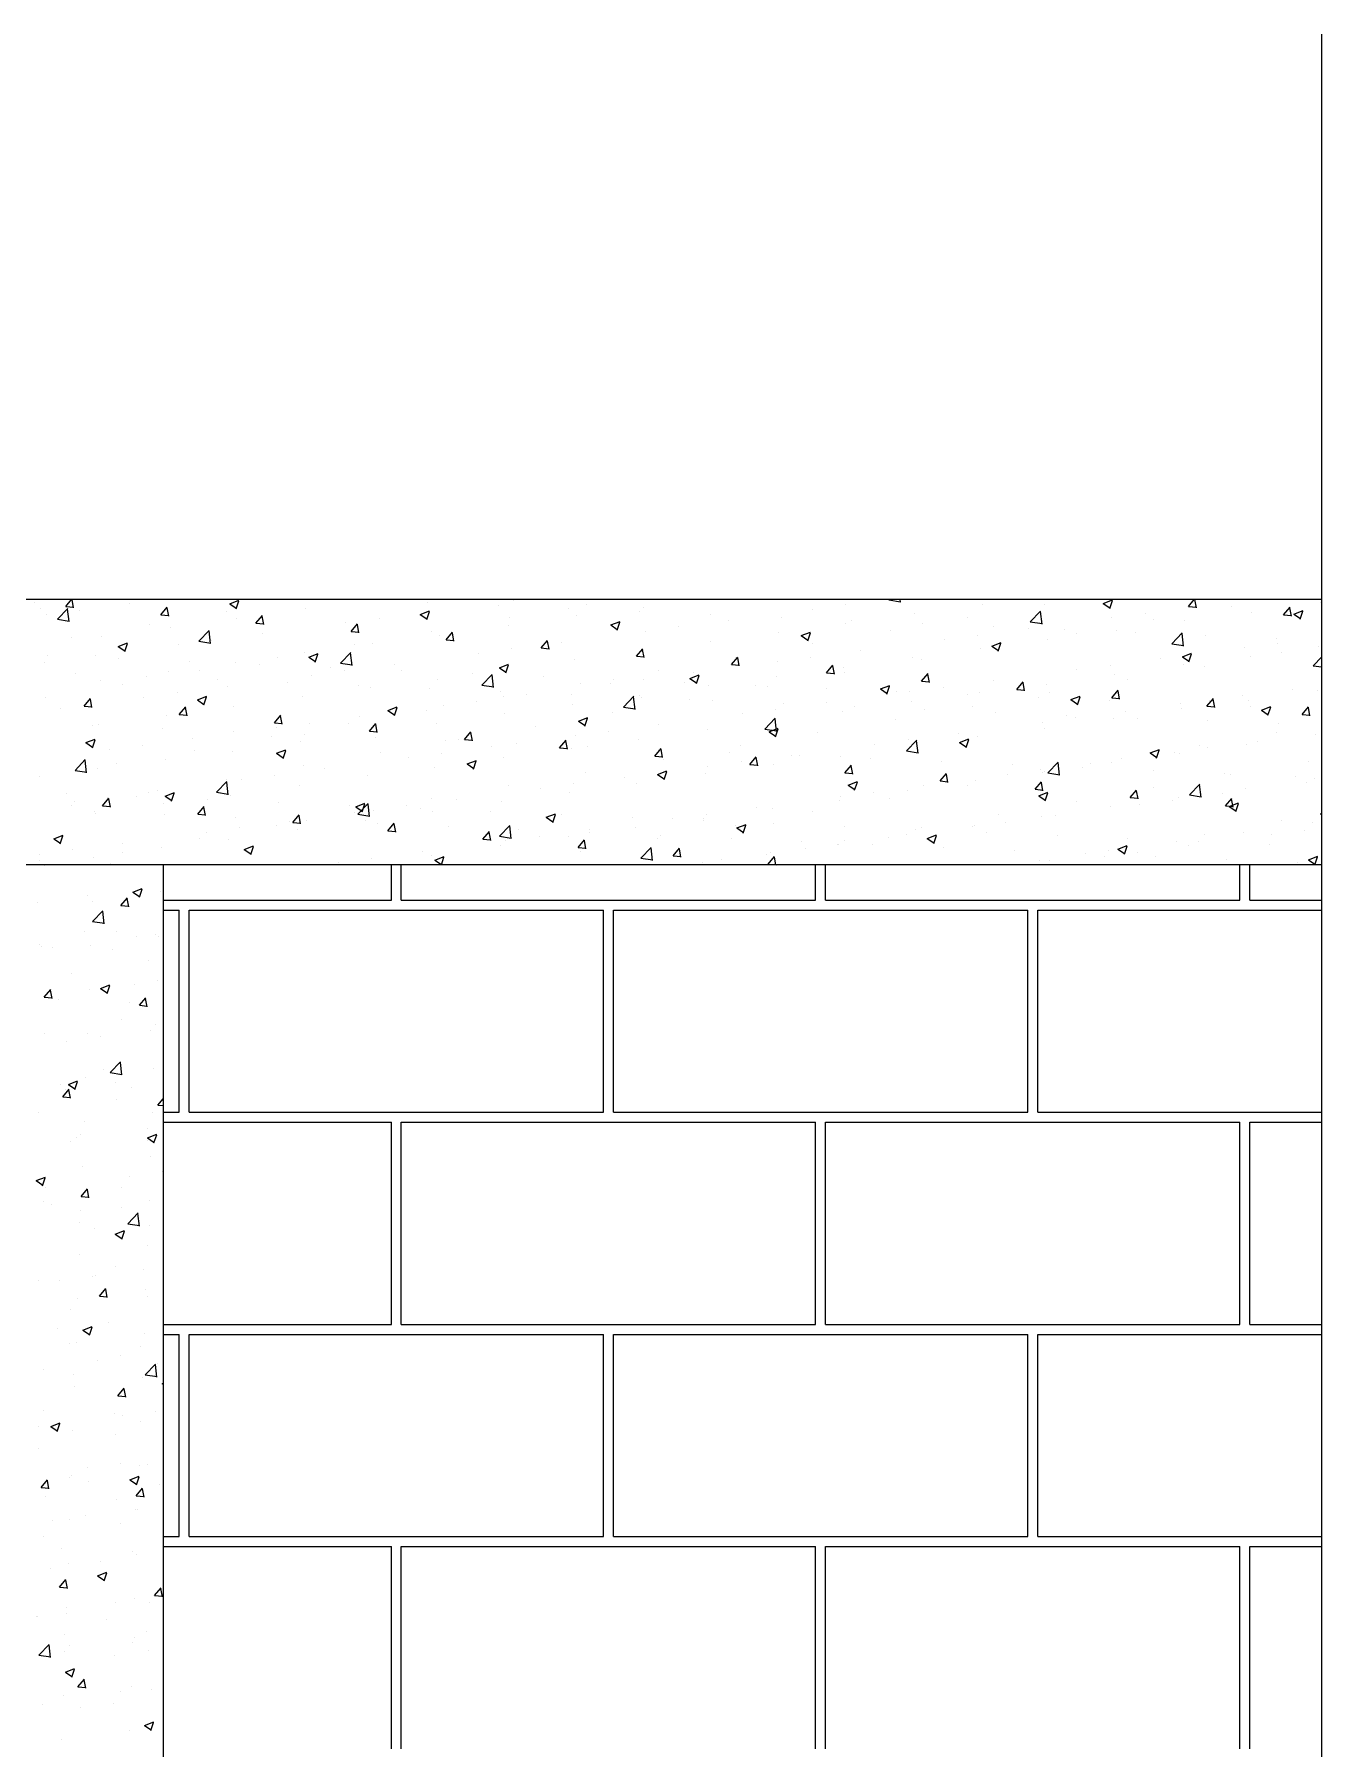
# Model space of a CAD drawing. Header units: metres. Extents: x 605 to 716, y 216 to 296.
# Drawn here: x 623.249 to 624.614, y 221.205 to 223.023 of the extents above; entities that cross this region are included whole.
import ezdxf

# ---------------------------------------------------------------- set-up
doc = ezdxf.new("R2010")
doc.units = ezdxf.units.M
doc.layers.add('1', color=1, linetype='Continuous')

# ---------------------------------------------------------------- blocks, each defined once
blk = doc.blocks.new('A$C1A3C141D')
at = {"color": 0}
for p, q in [((308.085, -365.138), (308.085, -129.52)), ((308.085, -159.193), (61.168, -159.193)), ((308.085, -173.112), (61.168, -173.112)), ((247.266, -173.112), (247.266, -305.351))]:
    blk.add_line(p, q, dxfattribs=at)
at = {"color": 2}
for p, q in [((242.158, -159.548), (242.456, -159.193)), ((242.569, -159.618), (242.49, -159.193)), ((250.761, -159.409), (251.248, -159.222)), ((251.101, -159.677), (251.242, -159.256)), ((265.638, -159.26), (265.638, -159.26)), ((285.363, -159.205), (285.375, -159.193)), ((285.363, -159.205), (285.982, -159.301)), ((285.976, -159.328), (285.961, -159.193)), ((296.618, -159.394), (297.105, -159.207)), ((296.958, -159.662), (297.099, -159.241)), ((301.097, -159.553), (301.4, -159.193)), ((301.508, -159.624), (301.428, -159.193)), ((240.525, -159.331), (240.525, -159.331)), ((240.807, -159.667), (240.807, -159.667)), ((241.148, -159.98), (241.148, -159.98)), ((241.719, -160.225), (242.261, -159.66)), ((242.158, -159.548), (242.574, -159.584)), ((242.332, -160.348), (242.255, -159.687)), ((242.89, -159.751), (242.89, -159.751)), ((245.526, -159.404), (245.526, -159.404)), ((247.15, -159.984), (247.486, -159.584)), ((247.15, -159.984), (247.566, -160.021)), ((247.561, -160.055), (247.48, -159.619)), ((250.592, -159.802), (250.592, -159.802)), ((250.761, -159.409), (251.107, -159.643)), ((252.142, -160.421), (252.478, -160.021)), ((252.553, -160.492), (252.472, -160.056)), ((254.759, -159.669), (254.759, -159.669)), ((260.763, -159.967), (261.25, -159.78)), ((260.763, -159.967), (261.109, -160.2)), ((261.103, -160.234), (261.244, -159.814)), ((261.137, -159.346), (261.137, -159.346)), ((261.243, -159.839), (261.243, -159.839)), ((264.852, -159.503), (264.852, -159.503)), ((265.427, -160.147), (265.427, -160.147)), ((268.568, -159.66), (268.568, -159.66)), ((268.952, -160.038), (268.952, -160.038)), ((269.486, -159.451), (269.486, -159.451)), ((272.283, -159.817), (272.283, -159.817)), ((272.467, -159.593), (272.467, -159.593)), ((275.999, -159.974), (275.999, -159.974)), ((279.714, -160.131), (279.714, -160.131)), ((281.355, -159.695), (281.355, -159.695)), ((283.097, -159.466), (283.097, -159.466)), ((286.702, -159.93), (286.702, -159.93)), ((289.493, -160.12), (289.493, -160.12)), ((290.275, -159.44), (290.275, -159.44)), ((292.791, -160.357), (293.333, -159.792)), ((293.404, -160.48), (293.327, -159.819)), ((293.552, -159.423), (293.552, -159.423)), ((296.618, -159.394), (296.964, -159.628)), ((297.072, -160.13), (297.072, -160.13)), ((298.814, -159.9), (298.814, -159.9)), ((301.097, -159.553), (301.513, -159.59)), ((301.45, -159.553), (301.45, -159.553)), ((303.338, -159.558), (303.338, -159.558)), ((304.41, -159.854), (304.41, -159.854)), ((306.089, -159.99), (306.425, -159.59)), ((306.089, -159.99), (306.505, -160.026)), ((306.5, -160.061), (306.419, -159.625)), ((306.62, -159.951), (307.107, -159.764)), ((306.62, -159.951), (306.966, -160.185)), ((306.96, -160.219), (307.101, -159.799)), ((308.025, -159.332), (308.025, -159.332)), ((241.719, -160.224), (242.338, -160.32)), ((246.533, -160.498), (246.533, -160.498)), ((247.629, -160.636), (247.629, -160.636)), ((249.147, -161.377), (249.689, -160.812)), ((249.76, -161.5), (249.683, -160.839)), ((251.144, -160.191), (251.144, -160.191)), ((252.142, -160.421), (252.558, -160.457)), ((252.469, -160.994), (252.469, -160.994)), ((256.864, -160.415), (256.864, -160.415)), ((257.134, -160.858), (257.47, -160.458)), ((257.134, -160.858), (257.551, -160.894)), ((257.545, -160.929), (257.464, -160.492)), ((258.607, -160.186), (258.607, -160.186)), ((261.368, -160.844), (261.368, -160.844)), ((261.764, -161.05), (261.764, -161.05)), ((262.127, -161.295), (262.462, -160.895)), ((262.537, -161.365), (262.456, -160.929)), ((265.378, -160.528), (265.378, -160.528)), ((270.765, -160.524), (271.252, -160.337)), ((270.765, -160.524), (271.111, -160.757)), ((271.106, -160.792), (271.247, -160.371)), ((272.581, -160.85), (272.581, -160.85)), ((274.323, -160.621), (274.323, -160.621)), ((276.959, -160.274), (276.959, -160.274)), ((279.571, -160.898), (279.571, -160.898)), ((280.767, -161.081), (281.255, -160.894)), ((281.108, -161.349), (281.249, -160.929)), ((283.087, -160.452), (283.087, -160.452)), ((283.429, -160.288), (283.429, -160.288)), ((285.434, -160.816), (285.434, -160.816)), ((287.145, -160.445), (287.145, -160.445)), ((290.04, -161.056), (290.04, -161.056)), ((290.86, -160.601), (290.86, -160.601)), ((292.676, -160.709), (292.676, -160.709)), ((292.791, -160.357), (293.41, -160.453)), ((294.575, -160.758), (294.575, -160.758)), ((295.22, -160.951), (295.22, -160.951)), ((297.321, -160.79), (297.321, -160.79)), ((298.291, -160.915), (298.291, -160.915)), ((299.279, -160.254), (299.279, -160.254)), ((300.219, -161.509), (300.761, -160.944)), ((300.832, -161.632), (300.755, -160.971)), ((300.894, -160.3), (300.894, -160.3)), ((302.006, -161.072), (302.006, -161.072)), ((242.474, -161.195), (242.474, -161.195)), ((244.055, -161.126), (244.055, -161.126)), ((244.913, -161.654), (245.4, -161.467)), ((244.913, -161.654), (245.259, -161.887)), ((245.253, -161.922), (245.394, -161.501)), ((248.091, -161.57), (248.091, -161.57)), ((249.147, -161.376), (249.766, -161.472)), ((249.833, -161.341), (249.833, -161.341)), ((256.575, -162.529), (257.117, -161.964)), ((257.309, -161.541), (257.309, -161.541)), ((258.248, -161.496), (258.248, -161.496)), ((262.127, -161.295), (262.543, -161.331)), ((265.55, -161.776), (265.55, -161.776)), ((267.119, -161.731), (267.454, -161.331)), ((267.119, -161.731), (267.535, -161.768)), ((267.529, -161.802), (267.449, -161.366)), ((268.186, -161.429), (268.186, -161.429)), ((272.111, -162.168), (272.446, -161.768)), ((272.383, -161.91), (272.383, -161.91)), ((272.521, -162.239), (272.441, -161.803)), ((275.998, -161.388), (275.998, -161.388)), ((280.767, -161.081), (281.114, -161.315)), ((281.375, -161.513), (281.375, -161.513)), ((283.902, -161.864), (283.902, -161.864)), ((288.298, -161.285), (288.298, -161.285)), ((290.19, -161.757), (290.19, -161.757)), ((290.77, -161.639), (291.257, -161.452)), ((290.77, -161.639), (291.116, -161.872)), ((291.11, -161.907), (291.251, -161.486)), ((291.161, -161.648), (291.161, -161.648)), ((293.706, -161.312), (293.706, -161.312)), ((300.219, -161.509), (300.838, -161.605)), ((304.015, -161.72), (304.015, -161.72)), ((305.721, -161.229), (305.721, -161.229)), ((305.757, -161.49), (305.757, -161.49)), ((307.94, -161.649), (307.94, -161.649)), ((241.059, -162.496), (241.059, -162.496)), ((241.205, -162.117), (241.205, -162.117)), ((243.695, -162.149), (243.695, -162.149)), ((244.92, -162.274), (244.92, -162.274)), ((248.636, -162.431), (248.636, -162.431)), ((251.06, -162.508), (251.06, -162.508)), ((252.351, -162.588), (252.351, -162.588)), ((253.25, -162.237), (253.25, -162.237)), ((254.675, -161.986), (254.675, -161.986)), ((254.915, -162.211), (255.402, -162.024)), ((254.915, -162.211), (255.261, -162.445)), ((255.255, -162.479), (255.397, -162.059)), ((256.066, -162.745), (256.066, -162.745)), ((256.575, -162.528), (257.194, -162.624)), ((257.187, -162.652), (257.111, -161.991)), ((259.412, -162.584), (259.412, -162.584)), ((263.807, -162.005), (263.807, -162.005)), ((264.917, -162.769), (265.405, -162.582)), ((264.917, -162.769), (265.263, -163.002)), ((265.258, -163.037), (265.399, -162.616)), ((265.294, -162.845), (265.294, -162.845)), ((268.867, -162.355), (268.867, -162.355)), ((272.111, -162.168), (272.527, -162.204)), ((277.103, -162.605), (277.438, -162.205)), ((277.103, -162.605), (277.519, -162.641)), ((277.317, -162.21), (277.317, -162.21)), ((277.513, -162.676), (277.433, -162.239)), ((279.524, -162.44), (279.524, -162.44)), ((281.266, -162.211), (281.266, -162.211)), ((282.095, -163.042), (282.43, -162.642)), ((282.505, -163.112), (282.425, -162.676)), ((283.002, -162.769), (283.002, -162.769)), ((286.617, -162.247), (286.617, -162.247)), ((287.102, -162.345), (287.102, -162.345)), ((295.241, -162.875), (295.241, -162.875)), ((296.983, -162.646), (296.983, -162.646)), ((299.619, -162.299), (299.619, -162.299)), ((300.772, -162.196), (301.259, -162.009)), ((300.772, -162.196), (301.118, -162.43)), ((300.81, -162.617), (300.81, -162.617)), ((301.112, -162.464), (301.254, -162.043)), ((301.937, -162.69), (301.937, -162.69)), ((304.325, -162.171), (304.325, -162.171)), ((305.996, -161.993), (305.996, -161.993)), ((307.647, -162.661), (308.085, -162.204)), ((307.647, -162.661), (308.085, -162.729)), ((242.672, -163.052), (242.672, -163.052)), ((243.971, -163.443), (243.971, -163.443)), ((245.132, -163.631), (245.132, -163.631)), ((246.388, -163.209), (246.388, -163.209)), ((247.544, -162.953), (247.544, -162.953)), ((249.191, -162.934), (249.191, -162.934)), ((250.103, -163.366), (250.103, -163.366)), ((250.638, -163.739), (250.638, -163.739)), ((253.819, -163.523), (253.819, -163.523)), ((255.033, -163.16), (255.033, -163.16)), ((256.776, -162.931), (256.776, -162.931)), ((257.534, -163.68), (257.534, -163.68)), ((259.782, -162.902), (259.782, -162.902)), ((261.679, -163.367), (261.679, -163.367)), ((263.497, -163.059), (263.497, -163.059)), ((264.003, -163.681), (264.545, -163.116)), ((264.003, -163.68), (264.621, -163.776)), ((264.615, -163.804), (264.538, -163.143)), ((267.213, -163.216), (267.213, -163.216)), ((269.199, -163.603), (269.199, -163.603)), ((270.75, -163.595), (270.75, -163.595)), ((270.928, -163.373), (270.928, -163.373)), ((272.493, -163.366), (272.493, -163.366)), ((273.258, -162.907), (273.258, -162.907)), ((274.643, -163.53), (274.643, -163.53)), ((274.92, -163.326), (275.407, -163.139)), ((274.92, -163.326), (275.266, -163.56)), ((275.128, -163.019), (275.128, -163.019)), ((275.26, -163.594), (275.401, -163.173)), ((275.913, -163.705), (275.913, -163.705)), ((278.359, -163.687), (278.359, -163.687)), ((278.984, -163.738), (278.984, -163.738)), ((279.487, -163.215), (279.487, -163.215)), ((282.095, -163.042), (282.511, -163.078)), ((283.043, -163.041), (283.043, -163.041)), ((284.922, -163.884), (285.409, -163.697)), ((285.262, -164.151), (285.403, -163.731)), ((287.087, -163.478), (287.422, -163.078)), ((287.087, -163.478), (287.503, -163.515)), ((287.497, -163.549), (287.417, -163.113)), ((290.845, -163.454), (290.845, -163.454)), ((292.079, -163.915), (292.415, -163.515)), ((292.489, -163.986), (292.409, -163.55)), ((293.621, -163.629), (293.621, -163.629)), ((297.236, -163.107), (297.236, -163.107)), ((297.878, -163.387), (297.878, -163.387)), ((241.074, -164.328), (241.074, -164.328)), ((243.124, -164.783), (243.46, -164.383)), ((243.534, -164.853), (243.454, -164.417)), ((246.26, -164.315), (246.26, -164.315)), ((248.002, -164.086), (248.002, -164.086)), ((249.067, -164.456), (249.554, -164.269)), ((249.067, -164.456), (249.413, -164.69)), ((249.408, -164.724), (249.549, -164.303)), ((254.59, -164.303), (254.59, -164.303)), ((258.163, -163.813), (258.163, -163.813)), ((261.249, -163.837), (261.249, -163.837)), ((263.719, -164.521), (263.719, -164.521)), ((264.965, -163.994), (264.965, -163.994)), ((265.14, -164.3), (265.14, -164.3)), ((266.355, -164.174), (266.355, -164.174)), ((268.68, -164.151), (268.68, -164.151)), ((268.783, -164.672), (268.783, -164.672)), ((271.43, -164.832), (271.973, -164.268)), ((272.043, -164.956), (271.966, -164.295)), ((272.298, -164.227), (272.298, -164.227)), ((272.395, -164.308), (272.395, -164.308)), ((274.925, -164.435), (274.925, -164.435)), ((276.111, -164.465), (276.111, -164.465)), ((279.826, -164.622), (279.826, -164.622)), ((282.071, -164.609), (282.071, -164.609)), ((282.074, -163.844), (282.074, -163.844)), ((284.922, -163.884), (285.268, -164.117)), ((285.789, -164.001), (285.789, -164.001)), ((286.467, -164.03), (286.467, -164.03)), ((286.532, -164.564), (286.532, -164.564)), ((288.209, -163.801), (288.209, -163.801)), ((289.505, -164.158), (289.505, -164.158)), ((290.106, -164.074), (290.106, -164.074)), ((292.079, -163.915), (292.495, -163.951)), ((293.22, -164.315), (293.22, -164.315)), ((293.819, -164.083), (293.819, -164.083)), ((294.924, -164.441), (295.411, -164.254)), ((294.924, -164.441), (295.27, -164.674)), ((295.265, -164.709), (295.406, -164.288)), ((296.935, -164.472), (296.935, -164.472)), ((297.071, -164.352), (297.407, -163.952)), ((297.071, -164.352), (297.487, -164.388)), ((297.481, -164.423), (297.401, -163.986)), ((300.651, -164.629), (300.651, -164.629)), ((302.063, -164.789), (302.399, -164.389)), ((302.184, -164.465), (302.184, -164.465)), ((302.473, -164.859), (302.393, -164.423)), ((303.926, -164.236), (303.926, -164.236)), ((304.241, -164.488), (304.241, -164.488)), ((306.562, -163.889), (306.562, -163.889)), ((307.855, -163.966), (307.855, -163.966)), ((241.864, -164.894), (241.864, -164.894)), ((243.124, -164.783), (243.54, -164.819)), ((247.46, -165.27), (247.46, -165.27)), ((248.116, -165.219), (248.452, -164.82)), ((248.116, -165.219), (248.532, -165.256)), ((248.526, -165.29), (248.446, -164.854)), ((250.975, -164.825), (250.975, -164.825)), ((253.108, -165.656), (253.444, -165.256)), ((253.518, -165.727), (253.438, -165.291)), ((257.581, -165.329), (257.581, -165.329)), ((259.069, -165.014), (259.557, -164.827)), ((259.069, -165.014), (259.416, -165.247)), ((259.41, -165.281), (259.551, -164.861)), ((261.081, -164.997), (261.081, -164.997)), ((261.976, -164.75), (261.976, -164.75)), ((265.209, -165.162), (265.209, -165.162)), ((269.072, -165.571), (269.559, -165.384)), ((269.072, -165.571), (269.418, -165.804)), ((269.412, -165.839), (269.553, -165.418)), ((270.866, -165.131), (270.866, -165.131)), ((271.43, -164.832), (272.049, -164.928)), ((277.693, -165.185), (277.693, -165.185)), ((278.858, -165.984), (279.4, -165.42)), ((279.471, -166.108), (279.394, -165.447)), ((279.402, -165.532), (279.402, -165.532)), ((279.435, -164.956), (279.435, -164.956)), ((282.917, -165.086), (282.917, -165.086)), ((283.541, -164.779), (283.541, -164.779)), ((285.701, -165.477), (285.701, -165.477)), ((287.257, -164.936), (287.257, -164.936)), ((289.76, -164.78), (289.76, -164.78)), ((290.972, -165.093), (290.972, -165.093)), ((294.688, -165.25), (294.688, -165.25)), ((295.152, -165.391), (295.152, -165.391)), ((297.152, -165.424), (297.152, -165.424)), ((297.788, -165.044), (297.788, -165.044)), ((298.403, -165.407), (298.403, -165.407)), ((300.725, -164.934), (300.725, -164.934)), ((302.063, -164.789), (302.479, -164.825)), ((302.118, -165.564), (302.118, -165.564)), ((304.366, -164.786), (304.366, -164.786)), ((304.926, -164.998), (305.414, -164.811)), ((304.926, -164.998), (305.273, -165.232)), ((305.267, -165.266), (305.408, -164.846)), ((307.055, -165.225), (307.391, -164.825)), ((307.055, -165.225), (307.471, -165.262)), ((307.466, -165.296), (307.385, -164.86)), ((308.081, -164.943), (308.081, -164.943)), ((243.536, -165.812), (243.536, -165.812)), ((243.886, -165.76), (243.886, -165.76)), ((247.251, -165.969), (247.251, -165.969)), ((250.966, -166.126), (250.966, -166.126)), ((252.963, -166.39), (252.963, -166.39)), ((253.108, -165.656), (253.524, -165.693)), ((253.203, -165.905), (253.203, -165.905)), ((254.682, -166.283), (254.682, -166.283)), ((254.945, -165.676), (254.945, -165.676)), ((257.022, -165.693), (257.022, -165.693)), ((258.079, -166.13), (258.079, -166.13)), ((258.1, -166.093), (258.436, -165.693)), ((258.1, -166.093), (258.516, -166.129)), ((258.397, -166.44), (258.397, -166.44)), ((258.511, -166.164), (258.43, -165.727)), ((261.594, -165.684), (261.594, -165.684)), ((263.092, -166.53), (263.428, -166.13)), ((263.503, -166.6), (263.422, -166.164)), ((266.807, -165.828), (266.807, -165.828)), ((268.919, -166.34), (268.919, -166.34)), ((270.662, -166.111), (270.662, -166.111)), ((273.298, -165.764), (273.298, -165.764)), ((275.828, -166.022), (275.828, -166.022)), ((278.858, -165.984), (279.477, -166.08)), ((279.074, -166.128), (279.561, -165.941)), ((279.074, -166.128), (279.42, -166.362)), ((279.414, -166.396), (279.556, -165.976)), ((281.642, -166.174), (281.642, -166.174)), ((289.014, -166.199), (289.014, -166.199)), ((290.021, -166.391), (290.021, -166.391)), ((293.41, -165.62), (293.41, -165.62)), ((293.537, -165.946), (293.537, -165.946)), ((305.708, -166.146), (305.708, -166.146)), ((305.834, -165.721), (305.834, -165.721)), ((307.771, -166.283), (307.771, -166.283)), ((243.219, -166.701), (243.707, -166.514)), ((243.219, -166.701), (243.565, -166.934)), ((243.56, -166.969), (243.701, -166.548)), ((244.429, -167.06), (244.429, -167.06)), ((246.171, -166.831), (246.171, -166.831)), ((248.807, -166.484), (248.807, -166.484)), ((248.904, -167.087), (248.904, -167.087)), ((250.89, -167.142), (250.89, -167.142)), ((253.221, -167.258), (253.709, -167.071)), ((253.221, -167.258), (253.568, -167.492)), ((253.562, -167.526), (253.703, -167.106)), ((254.505, -166.62), (254.505, -166.62)), ((258.69, -167.222), (258.69, -167.222)), ((261.888, -167.266), (261.888, -167.266)), ((262.112, -166.597), (262.112, -166.597)), ((262.749, -166.525), (262.749, -166.525)), ((263.092, -166.53), (263.508, -166.566)), ((264.524, -166.919), (264.524, -166.919)), ((265.828, -166.754), (265.828, -166.754)), ((268.084, -166.966), (268.42, -166.567)), ((268.084, -166.966), (268.5, -167.003)), ((268.495, -167.037), (268.414, -166.601)), ((268.698, -166.989), (268.698, -166.989)), ((269.543, -166.911), (269.543, -166.911)), ((272.214, -166.544), (272.214, -166.544)), ((273.076, -167.403), (273.412, -167.003)), ((273.259, -167.068), (273.259, -167.068)), ((273.487, -167.474), (273.406, -167.038)), ((276.974, -167.225), (276.974, -167.225)), ((277.583, -166.87), (277.583, -166.87)), ((280.24, -167.354), (280.24, -167.354)), ((284.636, -166.775), (284.636, -166.775)), ((286.286, -167.136), (286.828, -166.572)), ((286.286, -167.136), (286.905, -167.232)), ((286.378, -166.546), (286.378, -166.546)), ((286.448, -166.881), (286.448, -166.881)), ((286.899, -167.26), (286.822, -166.599)), ((289.076, -166.686), (289.564, -166.499)), ((289.076, -166.686), (289.422, -166.919)), ((289.417, -166.954), (289.558, -166.533)), ((299.079, -167.243), (299.566, -167.056)), ((299.079, -167.243), (299.425, -167.477)), ((299.419, -167.511), (299.56, -167.09)), ((300.353, -167.21), (300.353, -167.21)), ((300.64, -167.251), (300.64, -167.251)), ((301.65, -166.843), (301.65, -166.843)), ((302.095, -166.981), (302.095, -166.981)), ((304.156, -166.805), (304.156, -166.805)), ((304.731, -166.634), (304.731, -166.634)), ((242.642, -168.156), (243.184, -167.591)), ((242.642, -168.156), (243.261, -168.252)), ((243.254, -168.28), (243.178, -167.619)), ((243.802, -168.077), (243.802, -168.077)), ((244.845, -167.784), (244.845, -167.784)), ((247.375, -167.587), (247.375, -167.587)), ((254.631, -167.918), (254.631, -167.918)), ((255.75, -168.074), (255.75, -168.074)), ((260.145, -167.495), (260.145, -167.495)), ((261.51, -168.001), (261.51, -168.001)), ((263.224, -167.816), (263.711, -167.629)), ((263.224, -167.816), (263.57, -168.049)), ((263.564, -168.084), (263.705, -167.663)), ((265.125, -167.479), (265.125, -167.479)), ((269.465, -168.264), (269.465, -168.264)), ((273.076, -167.403), (273.492, -167.44)), ((273.226, -168.373), (273.713, -168.186)), ((273.524, -167.567), (273.524, -167.567)), ((273.567, -168.641), (273.708, -168.22)), ((275.862, -167.93), (275.862, -167.93)), ((277.604, -167.701), (277.604, -167.701)), ((278.068, -167.84), (278.404, -167.44)), ((278.068, -167.84), (278.484, -167.876)), ((278.479, -167.911), (278.398, -167.474)), ((279.317, -167.849), (279.317, -167.849)), ((280.689, -167.382), (280.689, -167.382)), ((282.833, -167.403), (282.833, -167.403)), ((283.061, -168.277), (283.396, -167.877)), ((283.061, -168.277), (283.477, -168.313)), ((283.471, -168.348), (283.39, -167.911)), ((284.405, -167.539), (284.405, -167.539)), ((288.12, -167.696), (288.12, -167.696)), ((291.835, -167.853), (291.835, -167.853)), ((293.321, -168.136), (293.321, -168.136)), ((293.452, -168.263), (293.452, -168.263)), ((293.532, -168.236), (293.532, -168.236)), ((293.714, -168.288), (294.256, -167.724)), ((294.327, -168.412), (294.25, -167.751)), ((295.551, -168.01), (295.551, -168.01)), ((295.957, -167.789), (295.957, -167.789)), ((297.067, -167.741), (297.067, -167.741)), ((297.591, -167.539), (297.591, -167.539)), ((299.266, -168.167), (299.266, -168.167)), ((307.376, -167.674), (307.376, -167.674)), ((240.786, -168.48), (240.786, -168.48)), ((250.069, -169.308), (250.612, -168.743)), ((250.572, -168.615), (250.572, -168.615)), ((250.682, -169.432), (250.605, -168.771)), ((251.372, -168.65), (251.372, -168.65)), ((253.114, -168.421), (253.114, -168.421)), ((254.421, -168.937), (254.421, -168.937)), ((257.994, -168.447), (257.994, -168.447)), ((265.407, -168.961), (265.407, -168.961)), ((267.088, -169.085), (267.088, -169.085)), ((268.831, -168.856), (268.831, -168.856)), ((271.467, -168.509), (271.467, -168.509)), ((272.129, -168.86), (272.129, -168.86)), ((273.226, -168.373), (273.572, -168.607)), ((275.744, -168.339), (275.744, -168.339)), ((283.228, -168.931), (283.716, -168.744)), ((283.228, -168.931), (283.575, -169.164)), ((283.569, -169.198), (283.71, -168.778)), ((287.183, -168.944), (287.183, -168.944)), ((288.053, -168.713), (288.388, -168.314)), ((288.053, -168.713), (288.469, -168.75)), ((288.463, -168.784), (288.382, -168.348)), ((289.473, -168.933), (289.473, -168.933)), ((289.937, -168.708), (289.937, -168.708)), ((291.579, -168.365), (291.579, -168.365)), ((293.045, -169.15), (293.38, -168.75)), ((293.045, -169.15), (293.461, -169.187)), ((293.455, -169.221), (293.375, -168.785)), ((293.714, -168.288), (294.333, -168.384)), ((299.258, -169.068), (299.258, -169.068)), ((301.142, -169.44), (301.684, -168.876)), ((301.755, -169.564), (301.678, -168.903)), ((302.981, -168.324), (302.981, -168.324)), ((303.317, -168.371), (303.317, -168.371)), ((304.071, -169.122), (304.071, -169.122)), ((306.697, -168.481), (306.697, -168.481)), ((307.296, -168.8), (307.296, -168.8)), ((307.686, -168.6), (307.686, -168.6)), ((242.18, -169.368), (242.18, -169.368)), ((242.454, -170.008), (242.454, -170.008)), ((242.598, -169.806), (242.598, -169.806)), ((244.09, -170.018), (244.425, -169.618)), ((244.09, -170.018), (244.506, -170.054)), ((244.34, -169.576), (244.34, -169.576)), ((244.5, -170.089), (244.42, -169.652)), ((245.896, -169.525), (245.896, -169.525)), ((246.513, -169.312), (246.513, -169.312)), ((246.976, -169.229), (246.976, -169.229)), ((247.29, -169.904), (247.29, -169.904)), ((247.374, -169.503), (247.861, -169.316)), ((247.374, -169.503), (247.72, -169.737)), ((247.714, -169.771), (247.855, -169.35)), ((249.082, -170.455), (249.417, -170.055)), ((249.611, -169.682), (249.611, -169.682)), ((250.069, -169.308), (250.688, -169.404)), ((250.806, -169.458), (250.806, -169.458)), ((253.326, -169.839), (253.326, -169.839)), ((257.042, -169.996), (257.042, -169.996)), ((257.376, -170.061), (257.863, -169.873)), ((257.376, -170.061), (257.722, -170.294)), ((257.497, -170.46), (258.039, -169.895)), ((257.716, -170.328), (257.857, -169.908)), ((258.11, -170.584), (258.033, -169.923)), ((260.057, -170.011), (260.057, -170.011)), ((261.348, -169.657), (261.348, -169.657)), ((262.693, -169.664), (262.693, -169.664)), ((265.04, -169.796), (265.04, -169.796)), ((268.613, -169.306), (268.613, -169.306)), ((282.748, -169.72), (282.748, -169.72)), ((282.805, -169.52), (282.805, -169.52)), ((284.547, -169.291), (284.547, -169.291)), ((285.414, -169.63), (285.414, -169.63)), ((286.363, -169.198), (286.363, -169.198)), ((293.231, -169.488), (293.718, -169.301)), ((293.231, -169.488), (293.577, -169.721)), ((293.571, -169.756), (293.712, -169.335)), ((295.199, -169.764), (295.199, -169.764)), ((296.982, -170.058), (296.982, -170.058)), ((298.037, -169.587), (298.372, -169.187)), ((298.037, -169.587), (298.453, -169.623)), ((298.447, -169.658), (298.367, -169.222)), ((298.522, -169.955), (298.522, -169.955)), ((300.264, -169.726), (300.264, -169.726)), ((300.556, -169.568), (300.556, -169.568)), ((301.142, -169.44), (301.761, -169.536)), ((302.9, -169.379), (302.9, -169.379)), ((303.029, -170.024), (303.364, -169.624)), ((303.029, -170.024), (303.445, -170.06)), ((303.233, -170.045), (303.72, -169.858)), ((303.233, -170.045), (303.579, -170.279)), ((303.439, -170.095), (303.359, -169.658)), ((303.573, -170.313), (303.715, -169.893)), ((243.648, -170.303), (243.648, -170.303)), ((243.717, -170.394), (243.717, -170.394)), ((247.363, -170.46), (247.363, -170.46)), ((249.082, -170.455), (249.498, -170.491)), ((249.492, -170.525), (249.412, -170.089)), ((251.079, -170.617), (251.079, -170.617)), ((253.919, -170.819), (253.919, -170.819)), ((254.074, -170.891), (254.409, -170.492)), ((254.074, -170.891), (254.49, -170.928)), ((254.484, -170.962), (254.404, -170.526)), ((254.794, -170.774), (254.794, -170.774)), ((257.289, -170.354), (257.289, -170.354)), ((257.497, -170.46), (258.116, -170.556)), ((257.91, -170.763), (257.91, -170.763)), ((258.314, -170.24), (258.314, -170.24)), ((258.509, -170.931), (258.509, -170.931)), ((259.066, -171.328), (259.401, -170.928)), ((259.476, -171.399), (259.396, -170.963)), ((260.757, -170.153), (260.757, -170.153)), ((261.425, -170.318), (261.425, -170.318)), ((264.472, -170.31), (264.472, -170.31)), ((267.378, -170.618), (267.866, -170.431)), ((267.378, -170.618), (267.724, -170.851)), ((267.719, -170.886), (267.86, -170.465)), ((268.188, -170.467), (268.188, -170.467)), ((271.903, -170.624), (271.903, -170.624)), ((274.031, -170.675), (274.031, -170.675)), ((275.619, -170.781), (275.619, -170.781)), ((275.659, -170.656), (275.659, -170.656)), ((275.774, -170.446), (275.774, -170.446)), ((278.409, -170.099), (278.409, -170.099)), ((279.233, -170.166), (279.233, -170.166)), ((279.334, -170.938), (279.334, -170.938)), ((281.355, -170.326), (281.355, -170.326)), ((291.14, -170.461), (291.14, -170.461)), ((291.49, -170.881), (291.49, -170.881)), ((293.367, -170.579), (293.367, -170.579)), ((294.126, -170.534), (294.126, -170.534)), ((305.975, -170.807), (305.975, -170.807)), ((307.602, -170.917), (307.602, -170.917)), ((308.021, -170.46), (308.085, -170.384)), ((308.021, -170.46), (308.085, -170.466)), ((241.526, -171.748), (242.013, -171.561)), ((241.526, -171.748), (241.872, -171.981)), ((241.866, -172.016), (242.007, -171.595)), ((249.171, -171.747), (249.171, -171.747)), ((249.541, -171.395), (249.541, -171.395)), ((250.721, -171.775), (250.721, -171.775)), ((251.283, -171.166), (251.283, -171.166)), ((253.23, -171.051), (253.23, -171.051)), ((254.336, -171.254), (254.336, -171.254)), ((259.066, -171.328), (259.482, -171.365)), ((262.225, -171.088), (262.225, -171.088)), ((264.058, -171.765), (264.393, -171.365)), ((264.058, -171.765), (264.474, -171.801)), ((264.468, -171.836), (264.388, -171.399)), ((264.925, -171.612), (265.467, -171.047)), ((264.925, -171.612), (265.544, -171.708)), ((265.257, -171.83), (265.257, -171.83)), ((265.538, -171.736), (265.461, -171.075)), ((265.94, -171.245), (265.94, -171.245)), ((267, -171.601), (267, -171.601)), ((268.529, -171.623), (268.529, -171.623)), ((269.05, -172.202), (269.386, -171.802)), ((269.46, -172.272), (269.38, -171.836)), ((269.636, -171.254), (269.636, -171.254)), ((269.655, -171.402), (269.655, -171.402)), ((272.044, -171.177), (272.044, -171.177)), ((273.237, -171.72), (273.237, -171.72)), ((273.371, -171.559), (273.371, -171.559)), ((277.086, -171.716), (277.086, -171.716)), ((277.296, -171.023), (277.296, -171.023)), ((277.38, -171.175), (277.868, -170.988)), ((277.381, -171.175), (277.727, -171.409)), ((277.721, -171.443), (277.862, -171.023)), ((280.801, -171.873), (280.801, -171.873)), ((283.023, -171.855), (283.023, -171.855)), ((283.049, -171.095), (283.049, -171.095)), ((285.352, -171.689), (285.352, -171.689)), ((286.278, -171.515), (286.278, -171.515)), ((286.765, -171.252), (286.765, -171.252)), ((287.082, -171.158), (287.082, -171.158)), ((287.383, -171.733), (287.87, -171.546)), ((287.383, -171.733), (287.729, -171.966)), ((287.723, -172.001), (287.864, -171.58)), ((289.748, -171.11), (289.748, -171.11)), ((289.852, -171.025), (289.852, -171.025)), ((290.48, -171.409), (290.48, -171.409)), ((294.195, -171.566), (294.195, -171.566)), ((297.911, -171.723), (297.911, -171.723)), ((301.916, -171.503), (301.916, -171.503)), ((303.987, -171.439), (303.987, -171.439)), ((305.465, -171.545), (305.465, -171.545)), ((307.207, -171.316), (307.207, -171.316)), ((240.767, -172.551), (240.767, -172.551)), ((242.509, -172.321), (242.509, -172.321)), ((243.632, -172.711), (243.632, -172.711)), ((245.112, -172.444), (245.112, -172.444)), ((245.145, -171.974), (245.145, -171.974)), ((247.206, -172.221), (247.206, -172.221)), ((251.528, -172.305), (252.015, -172.118)), ((251.528, -172.305), (251.874, -172.539)), ((251.868, -172.573), (252.01, -172.152)), ((258.226, -172.756), (258.226, -172.756)), ((260.862, -172.409), (260.862, -172.409)), ((261.34, -172.635), (261.34, -172.635)), ((261.53, -172.863), (262.018, -172.676)), ((261.877, -173.112), (262.012, -172.71)), ((264.955, -172.113), (264.955, -172.113)), ((269.05, -172.202), (269.466, -172.238)), ((269.178, -172.417), (269.178, -172.417)), ((272.353, -172.764), (272.895, -172.199)), ((272.353, -172.764), (272.972, -172.86)), ((272.966, -172.888), (272.889, -172.227)), ((274.042, -172.638), (274.378, -172.239)), ((274.042, -172.638), (274.458, -172.675)), ((274.452, -172.709), (274.372, -172.273)), ((278.964, -172.551), (278.964, -172.551)), ((279.034, -173.075), (279.37, -172.675)), ((279.148, -172.482), (279.148, -172.482)), ((279.438, -173.112), (279.364, -172.71)), ((280.974, -172.265), (280.974, -172.265)), ((282.664, -172.037), (282.664, -172.037)), ((282.716, -172.036), (282.716, -172.036)), ((284.517, -172.03), (284.517, -172.03)), ((288.232, -172.187), (288.232, -172.187)), ((291.947, -172.344), (291.947, -172.344)), ((295.663, -172.501), (295.663, -172.501)), ((296.691, -172.7), (296.691, -172.7)), ((296.898, -172.375), (296.898, -172.375)), ((297.385, -172.29), (297.872, -172.103)), ((297.385, -172.29), (297.731, -172.524)), ((297.726, -172.558), (297.867, -172.137)), ((297.857, -172.2), (297.857, -172.2)), ((298.433, -172.471), (298.433, -172.471)), ((299.378, -172.658), (299.378, -172.658)), ((300.471, -171.884), (300.471, -171.884)), ((301.069, -172.124), (301.069, -172.124)), ((301.626, -171.88), (301.626, -171.88)), ((305.341, -172.037), (305.341, -172.037)), ((307.387, -172.848), (307.875, -172.661)), ((307.729, -173.112), (307.869, -172.695)), ((240.796, -172.906), (240.796, -172.906)), ((241.053, -173.141), (241.053, -173.141)), ((244.511, -173.063), (244.511, -173.063)), ((256.484, -172.985), (256.484, -172.985)), ((257.825, -173.08), (257.825, -173.08)), ((261.53, -172.863), (261.877, -173.096)), ((275.575, -172.972), (275.575, -172.972)), ((276.579, -172.844), (276.579, -172.844)), ((279.034, -173.075), (279.45, -173.112)), ((284.361, -173.112), (284.362, -173.112)), ((293.283, -172.896), (293.283, -172.896)), ((293.799, -172.897), (293.799, -172.897)), ((303.094, -172.815), (303.094, -172.815)), ((306.809, -172.972), (306.809, -172.972)), ((307.387, -172.848), (307.734, -173.081)), ((245.68, -174.55), (246.167, -174.363)), ((245.68, -174.55), (246.026, -174.784)), ((246.021, -174.818), (246.162, -174.397)), ((247.121, -174.538), (247.121, -174.538)), ((240.678, -175.066), (240.678, -175.066)), ((243.314, -174.719), (243.314, -174.719)), ((243.548, -175.028), (243.548, -175.028)), ((245.055, -175.253), (245.391, -174.853)), ((245.055, -175.253), (245.471, -175.289)), ((245.466, -175.324), (245.385, -174.888)), ((243.564, -176.088), (244.106, -175.523)), ((243.564, -176.088), (244.183, -176.184)), ((244.177, -176.211), (244.1, -175.55)), ((243.156, -176.62), (243.156, -176.62)), ((244.825, -176.597), (244.825, -176.597)), ((245.879, -176.886), (245.879, -176.886)), ((246.871, -176.777), (246.871, -176.777)), ((247.036, -176.855), (247.036, -176.855)), ((240.766, -177.294), (240.766, -177.294)), ((240.908, -177.398), (240.908, -177.398)), ((241.483, -177.464), (241.483, -177.464)), ((243.463, -177.345), (243.463, -177.345)), ((244.623, -177.555), (244.623, -177.555)), ((246.492, -178.125), (246.492, -178.125)), ((242.433, -178.822), (242.433, -178.822)), ((241.029, -180.052), (241.365, -179.652)), ((241.439, -180.122), (241.359, -179.686)), ((243.378, -179.662), (243.378, -179.662)), ((243.987, -179.597), (244.474, -179.41)), ((243.987, -179.597), (244.333, -179.831)), ((244.048, -179.631), (244.048, -179.631)), ((244.327, -179.865), (244.468, -179.444)), ((245.79, -179.401), (245.79, -179.401)), ((246.952, -179.172), (246.952, -179.172)), ((241.029, -180.052), (241.445, -180.088)), ((241.771, -180.158), (241.771, -180.158)), ((245.486, -180.314), (245.486, -180.314)), ((246.021, -180.488), (246.357, -180.088)), ((246.021, -180.488), (246.437, -180.525)), ((246.431, -180.559), (246.351, -180.123)), ((245.091, -181.257), (245.091, -181.257)), ((246.867, -181.489), (246.867, -181.489)), ((241.032, -181.954), (241.032, -181.954)), ((242.217, -182.376), (242.217, -182.376)), ((243.294, -181.979), (243.294, -181.979)), ((243.959, -182.146), (243.959, -182.146)), ((246.595, -181.799), (246.595, -181.799)), ((244.487, -184.02), (245.029, -183.455)), ((245.1, -184.143), (245.023, -183.482)), ((242.293, -184.644), (242.781, -184.457)), ((243.209, -184.296), (243.209, -184.296)), ((244.131, -183.871), (244.131, -183.871)), ((244.487, -184.02), (245.106, -184.116)), ((246.783, -183.805), (246.783, -183.805)), ((241.883, -184.649), (241.883, -184.649)), ((241.995, -185.287), (242.33, -184.887)), ((241.995, -185.287), (242.411, -185.323)), ((242.128, -184.891), (242.128, -184.891)), ((242.293, -184.644), (242.639, -184.878)), ((242.405, -185.358), (242.325, -184.921)), ((242.634, -184.912), (242.775, -184.491)), ((244.764, -184.544), (244.764, -184.544)), ((245.598, -184.806), (245.598, -184.806)), ((240.745, -186.107), (240.745, -186.107)), ((244.804, -185.41), (244.804, -185.41)), ((246.698, -186.122), (246.698, -186.122)), ((246.987, -185.723), (247.266, -185.391)), ((246.987, -185.723), (247.266, -185.748)), ((243.124, -186.612), (243.124, -186.612)), ((246.472, -186.938), (246.472, -186.938)), ((242.413, -187.635), (242.413, -187.635)), ((242.746, -187.409), (242.746, -187.409)), ((242.933, -187.29), (242.933, -187.29)), ((246.448, -187.446), (246.935, -187.259)), ((246.448, -187.446), (246.794, -187.68)), ((246.462, -187.566), (246.462, -187.566)), ((246.788, -187.714), (246.929, -187.293)), ((243.04, -188.929), (243.04, -188.929)), ((246.613, -188.439), (246.613, -188.439)), ((240.6, -189.691), (241.087, -189.504)), ((240.6, -189.691), (240.946, -189.925)), ((240.94, -189.959), (241.081, -189.538)), ((245.498, -189.456), (245.498, -189.456)), ((247.24, -189.227), (247.24, -189.227)), ((241.012, -190.767), (241.012, -190.767)), ((241.102, -190.035), (241.102, -190.035)), ((242.96, -190.522), (243.296, -190.122)), ((242.96, -190.522), (243.376, -190.558)), ((243.371, -190.593), (243.29, -190.156)), ((245.071, -190.071), (245.071, -190.071)), ((246.529, -190.756), (246.529, -190.756)), ((241.391, -190.965), (241.391, -190.965)), ((242.955, -191.246), (242.955, -191.246)), ((245.106, -191.122), (245.106, -191.122)), ((245.41, -191.952), (245.952, -191.387)), ((246.023, -192.075), (245.946, -191.414)), ((242.858, -191.9), (242.858, -191.9)), ((243.667, -192.201), (243.667, -192.201)), ((244.754, -192.493), (245.242, -192.306)), ((244.754, -192.493), (245.1, -192.727)), ((245.095, -192.761), (245.236, -192.34)), ((245.409, -191.972), (245.409, -191.972)), ((245.41, -191.952), (246.029, -192.048)), ((246.574, -192.057), (246.574, -192.057)), ((246.444, -193.073), (246.444, -193.073)), ((242.871, -193.563), (242.871, -193.563)), ((244.784, -194.223), (244.784, -194.223)), ((246.214, -194.37), (246.214, -194.37)), ((240.725, -194.92), (240.725, -194.92)), ((241.836, -194.946), (241.836, -194.946)), ((243.578, -194.717), (243.578, -194.717)), ((243.722, -194.66), (243.722, -194.66)), ((242.786, -195.88), (242.786, -195.88)), ((243.926, -195.757), (244.262, -195.357)), ((243.926, -195.757), (244.342, -195.794)), ((244.336, -195.828), (244.256, -195.392)), ((246.359, -195.39), (246.359, -195.39)), ((246.451, -195.752), (246.451, -195.752)), ((242.392, -196.448), (242.392, -196.448)), ((241.747, -197.462), (241.747, -197.462)), ((243.061, -197.54), (243.548, -197.353)), ((243.061, -197.54), (243.407, -197.774)), ((243.401, -197.808), (243.542, -197.387)), ((244.383, -197.115), (244.383, -197.115)), ((246.275, -197.707), (246.275, -197.707)), ((242.366, -198.216), (242.366, -198.216)), ((242.701, -198.197), (242.701, -198.197)), ((246.082, -198.373), (246.082, -198.373)), ((240.991, -199.581), (240.991, -199.581)), ((243.834, -199.151), (243.834, -199.151)), ((245.05, -198.884), (245.05, -198.884)), ((246.332, -199.883), (246.875, -199.318)), ((246.945, -200.007), (246.868, -199.346)), ((246.948, -199.281), (246.948, -199.281)), ((242.552, -199.86), (242.552, -199.86)), ((242.617, -200.514), (242.617, -200.514)), ((244.892, -200.992), (245.227, -200.592)), ((245.302, -201.063), (245.222, -200.627)), ((246.19, -200.024), (246.19, -200.024)), ((246.332, -199.883), (246.951, -199.979)), ((247.215, -200.342), (247.266, -200.323)), ((247.215, -200.342), (247.266, -200.377)), ((244.892, -200.992), (245.308, -201.029)), ((240.982, -201.754), (240.982, -201.754)), ((241.367, -202.587), (241.855, -202.4)), ((241.708, -202.855), (241.849, -202.434)), ((244.697, -201.911), (244.697, -201.911)), ((245.117, -202.026), (245.117, -202.026)), ((246.106, -202.341), (246.106, -202.341)), ((246.859, -201.797), (246.859, -201.797)), ((240.721, -202.605), (240.721, -202.605)), ((241.367, -202.587), (241.714, -202.821)), ((242.532, -202.831), (242.532, -202.831)), ((244.763, -203.037), (244.763, -203.037)), ((240.704, -203.733), (240.704, -203.733)), ((242.447, -205.148), (242.447, -205.148)), ((243.286, -204.771), (243.286, -204.771)), ((245.028, -204.542), (245.028, -204.542)), ((246.021, -204.658), (246.021, -204.658)), ((246.431, -204.565), (246.431, -204.565)), ((240.865, -205.791), (241.201, -205.391)), ((240.865, -205.791), (241.281, -205.827)), ((241.276, -205.862), (241.195, -205.425)), ((242.372, -205.262), (242.372, -205.262)), ((243.342, -205.468), (243.342, -205.468)), ((245.522, -205.389), (246.009, -205.202)), ((245.522, -205.389), (245.868, -205.623)), ((245.857, -206.228), (246.193, -205.828)), ((245.862, -205.657), (246.003, -205.237)), ((246.268, -206.298), (246.187, -205.862)), ((247.057, -205.625), (247.057, -205.625)), ((241.094, -206.246), (241.094, -206.246)), ((244.809, -206.403), (244.809, -206.403)), ((245.833, -206.94), (245.833, -206.94)), ((245.857, -206.228), (246.274, -206.264)), ((245.936, -206.975), (245.936, -206.975)), ((241.455, -207.516), (241.455, -207.516)), ((242.363, -207.465), (242.363, -207.465)), ((243.197, -207.287), (243.197, -207.287)), ((245.03, -207.697), (245.03, -207.697)), ((247.255, -207.815), (247.266, -207.804)), ((247.255, -207.815), (247.266, -207.817)), ((240.971, -208.394), (240.971, -208.394)), ((241.957, -209.006), (241.957, -209.006)), ((245.672, -209.163), (245.672, -209.163)), ((245.852, -209.292), (245.852, -209.292)), ((241.367, -210.032), (241.367, -210.032)), ((242.278, -209.782), (242.278, -209.782)), ((243.828, -210.436), (244.316, -210.249)), ((243.828, -210.436), (244.174, -210.67)), ((244.002, -209.685), (244.002, -209.685)), ((244.169, -210.704), (244.31, -210.284)), ((241.831, -211.026), (242.167, -210.626)), ((241.831, -211.026), (242.247, -211.062)), ((242.241, -211.097), (242.161, -210.66)), ((246.823, -211.463), (247.159, -211.063)), ((246.823, -211.463), (247.239, -211.499)), ((247.234, -211.533), (247.153, -211.097)), ((242.194, -212.099), (242.194, -212.099)), ((244.742, -211.85), (244.742, -211.85)), ((245.767, -211.608), (245.767, -211.608)), ((246.567, -211.851), (246.567, -211.851)), ((240.602, -212.562), (240.602, -212.562)), ((240.684, -212.547), (240.684, -212.547)), ((242.172, -212.43), (242.172, -212.43)), ((244.317, -212.719), (244.317, -212.719)), ((240.75, -214.595), (241.292, -214.03)), ((241.363, -214.718), (241.286, -214.057)), ((242.069, -213.497), (242.069, -213.497)), ((242.351, -214.075), (242.351, -214.075)), ((245.682, -213.925), (245.682, -213.925)), ((245.784, -213.654), (245.784, -213.654)), ((246.41, -213.378), (246.41, -213.378)), ((240.75, -214.595), (241.369, -214.691)), ((242.109, -214.415), (242.109, -214.415)), ((244.736, -214.596), (244.736, -214.596)), ((246.478, -214.367), (246.478, -214.367)), ((242.135, -215.483), (242.622, -215.296)), ((242.135, -215.483), (242.481, -215.717)), ((242.475, -215.751), (242.616, -215.331)), ((242.797, -216.261), (243.132, -215.861)), ((243.207, -216.332), (243.127, -215.896)), ((242.024, -216.732), (242.024, -216.732)), ((242.797, -216.261), (243.213, -216.298)), ((242.932, -216.257), (242.932, -216.257)), ((245.009, -216.511), (245.009, -216.511)), ((245.598, -216.242), (245.598, -216.242)), ((246.648, -216.414), (246.648, -216.414)), ((240.95, -217.207), (240.95, -217.207)), ((242.905, -217.341), (242.905, -217.341)), ((244.648, -217.112), (244.648, -217.112)), ((245.513, -218.559), (245.513, -218.559)), ((246.289, -218.286), (246.777, -218.099)), ((246.289, -218.286), (246.635, -218.519)), ((246.63, -218.553), (246.771, -218.133)), ((241.94, -219.049), (241.94, -219.049))]:
    blk.add_line(p, q, dxfattribs=at)
at = {"color": 4}
for p, q in [((259.249, -174.966), (259.249, -173.112)), ((259.771, -174.966), (259.771, -173.112)), ((281.52, -174.966), (281.52, -173.112)), ((282.042, -174.966), (282.042, -173.112)), ((303.792, -174.966), (303.792, -173.112)), ((304.314, -174.966), (304.314, -173.112)), ((247.266, -174.966), (259.249, -174.966)), ((259.771, -174.966), (281.52, -174.966)), ((282.042, -174.966), (303.792, -174.966)), ((304.314, -174.966), (308.085, -174.966)), ((247.266, -175.488), (248.113, -175.488)), ((248.113, -186.101), (248.113, -175.488)), ((248.635, -186.101), (248.635, -175.488)), ((248.635, -175.488), (270.384, -175.488)), ((270.384, -186.101), (270.384, -175.488)), ((270.906, -186.101), (270.906, -175.488)), ((270.906, -175.488), (292.656, -175.488)), ((292.656, -186.101), (292.656, -175.488)), ((293.178, -186.101), (293.178, -175.488)), ((293.178, -175.488), (308.085, -175.488)), ((247.266, -186.101), (248.113, -186.101)), ((248.635, -186.101), (270.384, -186.101)), ((270.906, -186.101), (292.656, -186.101)), ((293.178, -186.101), (308.085, -186.101)), ((247.266, -186.623), (259.249, -186.623)), ((259.249, -197.237), (259.249, -186.623)), ((259.771, -186.623), (281.52, -186.623)), ((259.771, -197.237), (259.771, -186.623)), ((281.52, -197.237), (281.52, -186.623)), ((282.042, -186.623), (303.792, -186.623)), ((282.042, -197.237), (282.042, -186.623)), ((303.792, -197.237), (303.792, -186.623)), ((304.314, -186.623), (308.085, -186.623)), ((304.314, -197.237), (304.314, -186.623)), ((247.266, -197.237), (259.249, -197.237)), ((247.266, -197.759), (248.113, -197.759)), ((248.113, -208.373), (248.113, -197.759)), ((248.635, -197.759), (270.384, -197.759)), ((248.635, -208.373), (248.635, -197.759)), ((259.771, -197.237), (281.52, -197.237)), ((270.384, -208.373), (270.384, -197.759)), ((270.906, -197.759), (292.656, -197.759)), ((270.906, -208.373), (270.906, -197.759)), ((282.042, -197.237), (303.792, -197.237)), ((292.656, -208.373), (292.656, -197.759)), ((293.178, -197.759), (308.085, -197.759)), ((293.178, -208.373), (293.178, -197.759)), ((304.314, -197.237), (308.085, -197.237)), ((247.266, -208.373), (248.113, -208.373)), ((248.635, -208.373), (270.384, -208.373)), ((270.906, -208.373), (292.656, -208.373)), ((293.178, -208.373), (308.085, -208.373)), ((247.266, -208.895), (259.249, -208.895)), ((259.249, -219.509), (259.249, -208.895)), ((259.771, -208.895), (281.52, -208.895)), ((259.771, -219.509), (259.771, -208.895)), ((281.52, -219.509), (281.52, -208.895)), ((282.042, -208.895), (303.792, -208.895)), ((282.042, -219.509), (282.042, -208.895)), ((303.792, -219.509), (303.792, -208.895)), ((304.314, -208.895), (308.085, -208.895)), ((304.314, -219.509), (304.314, -208.895))]:
    blk.add_line(p, q, dxfattribs=at)

msp = doc.modelspace()

# ---------------------------------------------------------------- block references
at = {"layer": '1', "color": 0, "xscale": 0.0201984694141399, "yscale": 0.0201984694141399, "zscale": 0.0201984694141399}
msp.add_blockref('A$C1A3C141D', (618.3911, 225.6392), dxfattribs=at)

doc.saveas('drawing.dxf')
